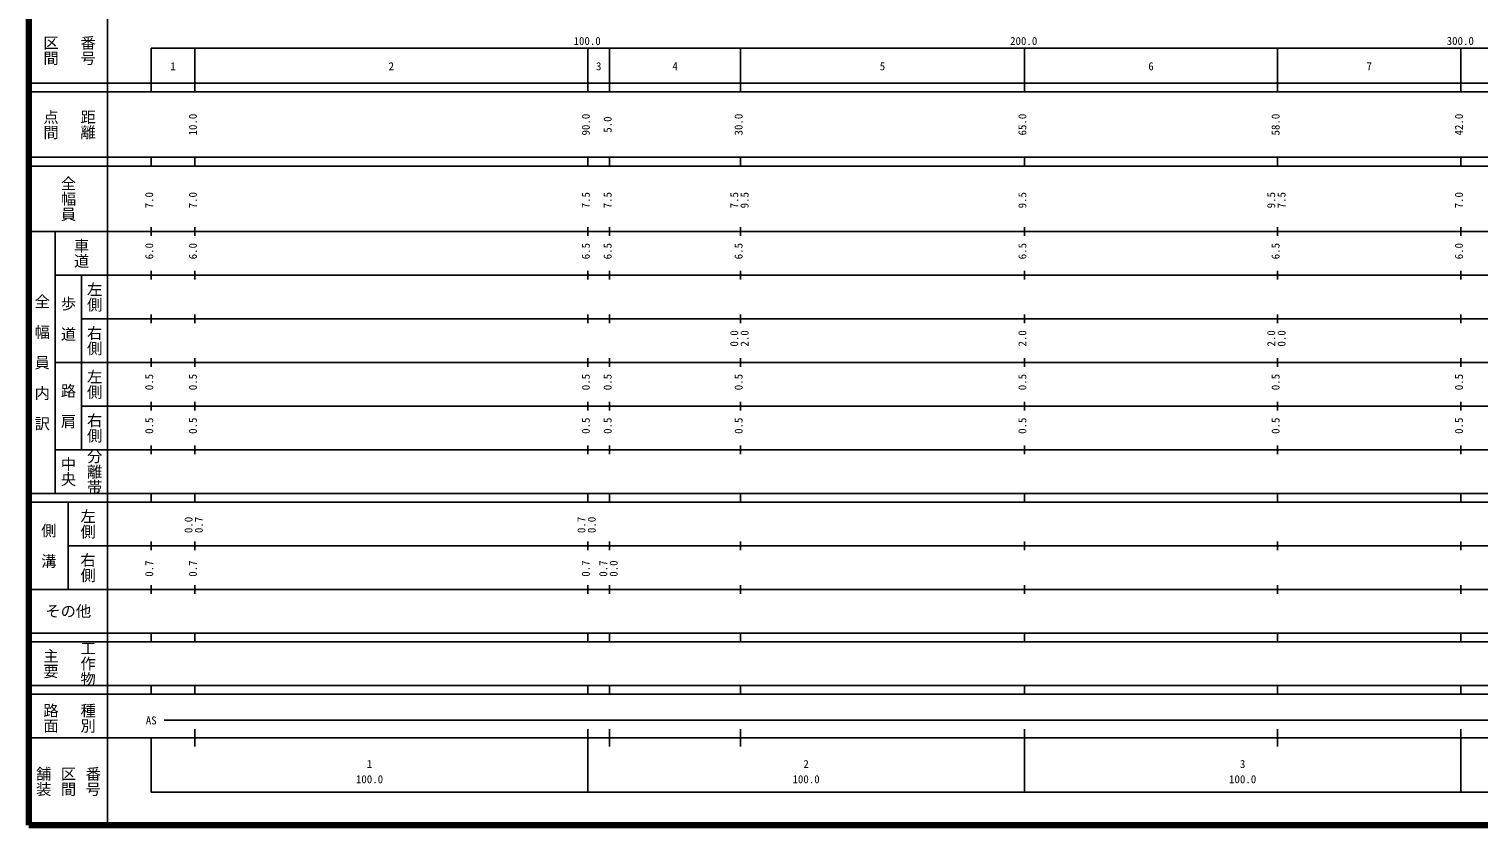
# Model space of a CAD drawing. Units: millimetres on the paper, enlarged 1000 times. Extents: x 40000 to 29818258, y -6773390 to 380000.
# Drawn here: x 40000 to 371910, y 20000 to 202409 of the extents above; entities that cross this region are included whole.
import ezdxf
from ezdxf.enums import TextEntityAlignment as Align

# ---------------------------------------------------------------- set-up
doc = ezdxf.new("R2010")
doc.units = ezdxf.units.MM
doc.header["$LTSCALE"] = 1000
doc.layers.add('S-TTL', color=2, linetype='Continuous', lineweight=140)
doc.layers.add('S-TTL-BAND', color=7, linetype='Continuous', lineweight=25)
doc.styles.add('@ＭＳ ゴシック', font='')
doc.styles.add('ＭＳ ゴシック', font='')
doc.styles.get('@ＭＳ ゴシック').set_extended_font_data('@MS Gothic')
doc.styles.get('ＭＳ ゴシック').set_extended_font_data('MS Gothic')

msp = doc.modelspace()

# ---------------------------------------------------------------- linework, layer by layer
at = {"layer": 'S-TTL'}
for p, q in [((40000, 380000), (40000, 20000)), ((40000, 20000), (680000, 20000))]:
    msp.add_line(p, q, dxfattribs=at)
at = {"layer": 'S-TTL-BAND'}
for p, q in [((58000, 370000), (58000, 20000)), ((68000, 198000), (579000, 198000)), ((68000, 198000), (68000, 188000)), ((78000, 188000), (78000, 198000)), ((168000, 188000), (168000, 198000)), ((173000, 188000), (173000, 198000)), ((203000, 188000), (203000, 198000)), ((268000, 188000), (268000, 198000)), ((326000, 188000), (326000, 198000)), ((368000, 188000), (368000, 198000)), ((40000, 190000), (579000, 190000)), ((40000, 188000), (579000, 188000)), ((40000, 173000), (579000, 173000)), ((68000, 171000), (68000, 173000)), ((78000, 171000), (78000, 173000)), ((168000, 171000), (168000, 173000)), ((173000, 171000), (173000, 173000)), ((203000, 171000), (203000, 173000)), ((268000, 171000), (268000, 173000)), ((326000, 171000), (326000, 173000)), ((368000, 171000), (368000, 173000)), ((40000, 171000), (579000, 171000)), ((40000, 156000), (579000, 156000)), ((46000, 96000), (46000, 156000)), ((68000, 155000), (68000, 157000)), ((78000, 155000), (78000, 157000)), ((168000, 155000), (168000, 157000)), ((173000, 155000), (173000, 157000)), ((203000, 155000), (203000, 157000)), ((268000, 155000), (268000, 157000)), ((326000, 155000), (326000, 157000)), ((368000, 155000), (368000, 157000)), ((68000, 145000), (68000, 147000)), ((78000, 145000), (78000, 147000)), ((168000, 145000), (168000, 147000)), ((173000, 145000), (173000, 147000)), ((203000, 145000), (203000, 147000)), ((268000, 145000), (268000, 147000)), ((326000, 145000), (326000, 147000)), ((368000, 145000), (368000, 147000)), ((46000, 146000), (579000, 146000)), ((52000, 146000), (52000, 106000)), ((68000, 135000), (68000, 137000)), ((78000, 135000), (78000, 137000)), ((168000, 135000), (168000, 137000)), ((173000, 135000), (173000, 137000)), ((203000, 135000), (203000, 137000)), ((268000, 135000), (268000, 137000)), ((326000, 135000), (326000, 137000)), ((368000, 135000), (368000, 137000)), ((52000, 136000), (579000, 136000)), ((68000, 125000), (68000, 127000)), ((78000, 125000), (78000, 127000)), ((168000, 125000), (168000, 127000)), ((173000, 125000), (173000, 127000)), ((203000, 125000), (203000, 127000)), ((268000, 125000), (268000, 127000)), ((326000, 125000), (326000, 127000)), ((368000, 125000), (368000, 127000)), ((46000, 126000), (579000, 126000)), ((68000, 115000), (68000, 117000)), ((78000, 115000), (78000, 117000)), ((168000, 115000), (168000, 117000)), ((173000, 115000), (173000, 117000)), ((203000, 115000), (203000, 117000)), ((268000, 115000), (268000, 117000)), ((326000, 115000), (326000, 117000)), ((368000, 115000), (368000, 117000)), ((52000, 116000), (579000, 116000)), ((68000, 105000), (68000, 107000)), ((78000, 105000), (78000, 107000)), ((168000, 105000), (168000, 107000)), ((173000, 105000), (173000, 107000)), ((203000, 105000), (203000, 107000)), ((268000, 105000), (268000, 107000)), ((326000, 105000), (326000, 107000)), ((368000, 105000), (368000, 107000)), ((46000, 106000), (579000, 106000)), ((40000, 96000), (579000, 96000)), ((40000, 94000), (579000, 94000)), ((49000, 94000), (49000, 74000)), ((68000, 94000), (68000, 96000)), ((78000, 94000), (78000, 96000)), ((168000, 94000), (168000, 96000)), ((173000, 94000), (173000, 96000)), ((203000, 94000), (203000, 96000)), ((268000, 94000), (268000, 96000)), ((326000, 94000), (326000, 96000)), ((368000, 94000), (368000, 96000)), ((49000, 84000), (579000, 84000)), ((68000, 83000), (68000, 85000)), ((78000, 83000), (78000, 85000)), ((168000, 83000), (168000, 85000)), ((173000, 83000), (173000, 85000)), ((203000, 83000), (203000, 85000)), ((268000, 83000), (268000, 85000)), ((326000, 83000), (326000, 85000)), ((368000, 83000), (368000, 85000)), ((40000, 74000), (579000, 74000)), ((68000, 73000), (68000, 75000)), ((78000, 73000), (78000, 75000)), ((168000, 73000), (168000, 75000)), ((173000, 73000), (173000, 75000)), ((203000, 73000), (203000, 75000)), ((268000, 73000), (268000, 75000)), ((326000, 73000), (326000, 75000)), ((368000, 73000), (368000, 75000)), ((40000, 64000), (579000, 64000)), ((68000, 62000), (68000, 64000)), ((78000, 62000), (78000, 64000)), ((168000, 62000), (168000, 64000)), ((173000, 62000), (173000, 64000)), ((203000, 62000), (203000, 64000)), ((268000, 62000), (268000, 64000)), ((326000, 62000), (326000, 64000)), ((368000, 62000), (368000, 64000)), ((40000, 62000), (579000, 62000)), ((40000, 52000), (579000, 52000)), ((40000, 50000), (579000, 50000)), ((68000, 50000), (68000, 52000)), ((78000, 50000), (78000, 52000)), ((168000, 50000), (168000, 52000)), ((173000, 50000), (173000, 52000)), ((203000, 50000), (203000, 52000)), ((268000, 50000), (268000, 52000)), ((326000, 50000), (326000, 52000)), ((368000, 50000), (368000, 52000)), ((71000, 44000), (565000, 44000)), ((40000, 40000), (579000, 40000)), ((68000, 40000), (68000, 27500)), ((78000, 38000), (78000, 42000)), ((168000, 27500), (168000, 42000)), ((173000, 38000), (173000, 42000)), ((203000, 38000), (203000, 42000)), ((268000, 27500), (268000, 42000)), ((326000, 38000), (326000, 42000)), ((368000, 27500), (368000, 42000)), ((68000, 27500), (579000, 27500))]:
    msp.add_line(p, q, dxfattribs=at)

# ---------------------------------------------------------------- texts
at = {"layer": 'S-TTL-BAND', "style": '@ＭＳ ゴシック'}
for s, p in [('区間', (45000, 197500)), ('番号', (53500, 197500)), ('点間', (45000, 180500)), ('距離', (53500, 180500)), ('全幅員', (49000, 163500)), ('車道', (52000, 151000)), ('左側', (55000, 141000)), ('全\u3000幅\u3000員\u3000内\u3000訳', (43000, 126000)), ('歩\u3000道', (49000, 136000)), ('右側', (55000, 131000)), ('左側', (55000, 121000)), ('路\u3000肩', (49000, 116000)), ('右側', (55000, 111000)), ('中央', (49000, 101000)), ('分離帯', (55000, 101000)), ('左側', (53500, 89000)), ('側\u3000溝', (44500, 84000)), ('右側', (53500, 79000)), ('主要', (45000, 57000)), ('工作物', (53500, 57000)), ('路面', (45000, 44500)), ('種別', (53500, 44500)), ('舗装', (43333, 30000)), ('番号', (54667, 30000)), ('区間', (49000, 30000))]:
    msp.add_text(s, height=2566, rotation=270, dxfattribs=at).set_placement(p, align=Align.MIDDLE_CENTER)
at = {"layer": 'S-TTL-BAND', "style": 'ＭＳ ゴシック'}
for s, p in [('100.0', (167844, 198195)), ('200.0', (267844, 198195)), ('300.0', (367844, 198195)), ('1', (73000, 192405)), ('2', (123000, 192405)), ('3', (170500, 192405)), ('4', (188000, 192405)), ('5', (235500, 192405)), ('6', (297000, 192405)), ('7', (347000, 192405)), ('AS', (68000, 42500)), ('1', (118000, 32523)), ('2', (218000, 32523)), ('3', (318000, 32523)), ('100.0', (118000, 29033)), ('100.0', (218000, 29033)), ('100.0', (318000, 29033))]:
    msp.add_text(s, height=1833, dxfattribs=at).set_placement(p, align=Align.BOTTOM_CENTER)
for s, p in [('10.0', (79000, 180500)), ('90.0', (169000, 180500)), ('30.0', (204000, 180500)), ('65.0', (269000, 180500)), ('58.0', (327000, 180500)), ('42.0', (369000, 180500)), ('5.0', (174000, 180500)), ('7.0', (69000, 163174)), ('7.0', (79000, 163174)), ('7.5', (169000, 163174)), ('7.5', (174000, 163174)), ('7.5', (203000, 163174)), ('9.5', (205370, 163174)), ('9.5', (269000, 163174)), ('9.5', (326000, 163174)), ('7.5', (328370, 163174)), ('7.0', (369000, 163174)), ('6.0', (69000, 151500)), ('6.0', (79000, 151500)), ('6.5', (169000, 151500)), ('6.5', (174000, 151500)), ('6.5', (204000, 151500)), ('6.5', (269000, 151500)), ('6.5', (327000, 151500)), ('6.0', (369000, 151500)), ('0.0', (203000, 131500)), ('2.0', (205370, 131500)), ('2.0', (269000, 131500)), ('2.0', (326000, 131500)), ('0.0', (328370, 131500)), ('0.5', (69000, 121500)), ('0.5', (79000, 121500)), ('0.5', (169000, 121500)), ('0.5', (174000, 121500)), ('0.5', (204000, 121500)), ('0.5', (269000, 121500)), ('0.5', (327000, 121500)), ('0.5', (369000, 121500)), ('0.5', (69000, 111500)), ('0.5', (79000, 111500)), ('0.5', (169000, 111500)), ('0.5', (174000, 111500)), ('0.5', (204000, 111500)), ('0.5', (269000, 111500)), ('0.5', (327000, 111500)), ('0.5', (369000, 111500)), ('0.0', (78000, 88764)), ('0.7', (80370, 88764)), ('0.7', (168000, 88764)), ('0.0', (170370, 88764)), ('0.7', (69000, 78764)), ('0.7', (79000, 78764)), ('0.7', (169000, 78764)), ('0.7', (173000, 78764)), ('0.0', (175370, 78764))]:
    msp.add_text(s, height=1833, rotation=90, dxfattribs=at).set_placement(p, align=Align.BOTTOM_CENTER)
msp.add_text('その他', height=2566, dxfattribs=at).set_placement((49000, 69000), align=Align.MIDDLE_CENTER)

doc.saveas('drawing.dxf')
